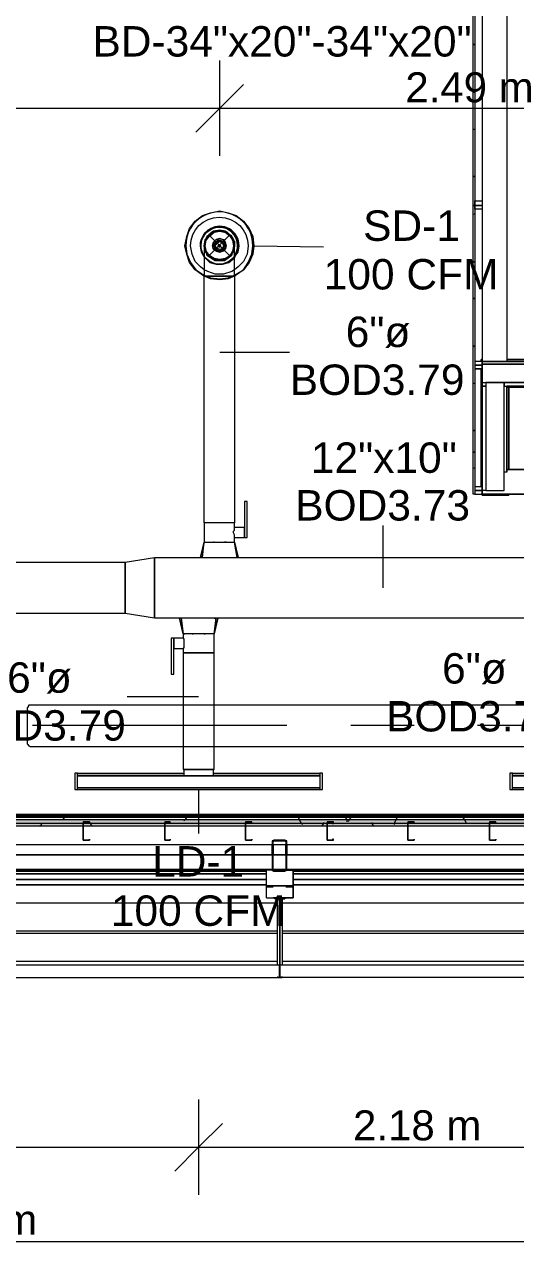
# Model space of a CAD drawing. Header units: metres. Extents: x -2 to 237, y -8 to 52.
# Drawn here: x 28.62 to 31.07, y 7.43 to 13.52 of the extents above; entities that cross this region are included whole.
import ezdxf

# ---------------------------------------------------------------- set-up
doc = ezdxf.new("R2010")
doc.units = ezdxf.units.M
doc.layers.add('HVAC - Ductos', color=5, linetype='Continuous', lineweight=0)
doc.layers.add('PDF2_Text', color=7, linetype='Continuous', lineweight=0)
doc.layers.add('PDF2_Geometry', color=7, linetype='Continuous', lineweight=0, true_color=0xaaaaaa)
doc.layers.add('PDF2_Solid Fills', color=7, linetype='Continuous', lineweight=0, true_color=0xffffff)
doc.styles.add('PDF Helvetica', font='')
doc.styles.get('PDF Helvetica').set_extended_font_data('Helvetica')

msp = doc.modelspace()

# ---------------------------------------------------------------- hatches: boundary and pattern name
at = {"layer": 'PDF2_Solid Fills', "lineweight": 0, "transparency": 33554559}
msp.add_hatch(color=256, dxfattribs=at).paths.add_polyline_path([(4.4593, 9.5227), (56.4401, 9.5227), (56.4401, 9.541), (4.4593, 9.541)])
h = msp.add_hatch(color=256, dxfattribs=at)
h.paths.add_polyline_path([(6.1562, 9.509), (6.1562, 9.5227), (4.4593, 9.5227), (4.4593, 9.509)])
h.paths.add_polyline_path([(55.7246, 9.5227), (55.7246, 9.509), (56.4538, 9.509), (56.4538, 9.5227)])
h.paths.add_polyline_path([(53.6929, 9.5227), (53.6929, 9.509), (55.72, 9.509), (55.72, 9.5227)])
h.paths.add_polyline_path([(50.8494, 9.5227), (50.8494, 9.509), (53.6883, 9.509), (53.6883, 9.5227)])
h.paths.add_polyline_path([(48.8177, 9.5227), (48.8177, 9.509), (50.8448, 9.509), (50.8448, 9.5227)])
h.paths.add_polyline_path([(45.9742, 9.5227), (45.9742, 9.509), (48.8131, 9.509), (48.8131, 9.5227)])
h.paths.add_polyline_path([(43.9425, 9.5227), (43.9425, 9.509), (45.9696, 9.509), (45.9696, 9.5227)])
h.paths.add_polyline_path([(43.1307, 9.5227), (43.1307, 9.509), (43.9379, 9.509), (43.9379, 9.5227)])
h.paths.add_polyline_path([(41.099, 9.5227), (41.099, 9.509), (43.1261, 9.509), (43.1261, 9.5227)])
h.paths.add_polyline_path([(39.0673, 9.5227), (39.0673, 9.509), (41.0944, 9.509), (41.0944, 9.5227)])
h.paths.add_polyline_path([(38.2555, 9.5227), (38.2555, 9.509), (39.0627, 9.509), (39.0627, 9.5227)])
h.paths.add_polyline_path([(36.2238, 9.5227), (36.2238, 9.509), (38.2509, 9.509), (38.2509, 9.5227)])
h.paths.add_polyline_path([(34.1921, 9.5227), (34.1921, 9.509), (36.2192, 9.509), (36.2192, 9.5227)])
h.paths.add_polyline_path([(33.3803, 9.5227), (33.3803, 9.509), (34.1875, 9.509), (34.1875, 9.5227)])
h.paths.add_polyline_path([(31.3486, 9.5227), (31.3486, 9.509), (33.3757, 9.509), (33.3757, 9.5227)])
h.paths.add_polyline_path([(28.5051, 9.5227), (28.5051, 9.509), (31.344, 9.509), (31.344, 9.5227)])
h.paths.add_polyline_path([(26.4734, 9.5227), (26.4734, 9.509), (28.5005, 9.509), (28.5005, 9.5227)])
h.paths.add_polyline_path([(23.6299, 9.5227), (23.6299, 9.509), (26.4688, 9.509), (26.4688, 9.5227)])
h.paths.add_polyline_path([(21.5982, 9.5227), (21.5982, 9.509), (23.6253, 9.509), (23.6253, 9.5227)])
h.paths.add_polyline_path([(20.7864, 9.5227), (20.7864, 9.509), (21.5936, 9.509), (21.5936, 9.5227)])
h.paths.add_polyline_path([(18.7547, 9.5227), (18.7547, 9.509), (20.7818, 9.509), (20.7818, 9.5227)])
h.paths.add_polyline_path([(16.7229, 9.5227), (16.7229, 9.509), (18.7501, 9.509), (18.7501, 9.5227)])
h.paths.add_polyline_path([(15.9112, 9.5227), (15.9112, 9.509), (16.7184, 9.509), (16.7184, 9.5227)])
h.paths.add_polyline_path([(13.8795, 9.5227), (13.8795, 9.509), (15.9066, 9.509), (15.9066, 9.5227)])
h.paths.add_polyline_path([(11.8478, 9.5227), (11.8478, 9.509), (13.8749, 9.509), (13.8749, 9.5227)])
h.paths.add_polyline_path([(11.036, 9.5227), (11.036, 9.509), (11.8432, 9.509), (11.8432, 9.5227)])
h.paths.add_polyline_path([(9.0043, 9.5227), (9.0043, 9.509), (11.0314, 9.509), (11.0314, 9.5227)])
h.paths.add_polyline_path([(6.1608, 9.5227), (6.1608, 9.509), (8.9997, 9.509), (8.9997, 9.5227)])
h = msp.add_hatch(color=256, dxfattribs=at)
h.paths.add_polyline_path([(29.8581, 9.4355), (29.9177, 9.4401), (29.8535, 9.4401), (29.8535, 9.2888), (29.8627, 9.2934), (29.8581, 9.2934)])
h.paths.add_polyline_path([(29.9223, 9.2888), (29.9268, 9.4401), (29.9223, 9.4401)])
h.paths.add_polyline_path([(29.9177, 9.2842), (29.9177, 9.2888), (29.8627, 9.2888)])

# ---------------------------------------------------------------- linework, layer by layer
at = {"layer": 'HVAC - Ductos', "lineweight": 0}
for points in [[(29.5921, 12.8615), (29.5921, 13.1), (29.5921, 13.3385)], [(29.7113, 13.2193), (29.5921, 13.1), (29.4728, 12.9808)], [(25.0791, 13.1), (29.5921, 13.1), (32.0824, 13.1), (32.9583, 13.1), (33.8527, 13.1)], [(29.6562, 12.4442), (29.6425, 12.4671), (29.6196, 12.4809), (29.6196, 12.4854), (29.5921, 12.49), (29.5599, 12.4854), (29.537, 12.4671), (29.5187, 12.4442), (29.5141, 12.412), (29.5187, 12.4396), (29.5233, 12.4442), (29.537, 12.4671), (29.5599, 12.4809), (29.5645, 12.4854), (29.5921, 12.49), (29.615, 12.4854)], [(29.5233, 12.4534), (29.537, 12.4671), (29.5507, 12.4809), (29.5691, 12.4854), (29.5921, 12.49), (29.6104, 12.4854), (29.6287, 12.4809), (29.6425, 12.4671), (29.6562, 12.4534)], [(29.5233, 12.4534), (29.537, 12.4671), (29.5507, 12.4809), (29.5599, 12.4809), (29.5599, 12.4854), (29.5645, 12.4854), (29.5691, 12.4854), (29.5921, 12.49), (29.6104, 12.4854), (29.6196, 12.4854)], [(29.5599, 12.4809), (29.5599, 12.4854), (29.5645, 12.4854)], [(29.5645, 12.4809), (29.5921, 12.4854), (29.615, 12.4809)], [(29.6242, 12.4809), (29.6425, 12.4671), (29.6196, 12.4854)], [(29.5599, 12.3433), (29.5921, 12.3387), (29.6196, 12.3433), (29.6425, 12.3616), (29.6608, 12.3846), (29.6425, 12.3616), (29.6196, 12.3433), (29.5921, 12.3387), (29.5599, 12.3433), (29.537, 12.3616), (29.5187, 12.3846), (29.5141, 12.412), (29.5187, 12.435), (29.5233, 12.4488)], [(29.5187, 12.4396), (29.5187, 12.435), (29.5141, 12.412), (29.5141, 12.4075)], [(29.5233, 12.4442), (29.5187, 12.4442), (29.5187, 12.4396), (29.5187, 12.4442), (29.5233, 12.4442), (29.5233, 12.4488)], [(29.5233, 12.3891), (29.5187, 12.412), (29.5233, 12.4396)], [(29.5233, 12.4442), (29.537, 12.4671), (29.5599, 12.4809)], [(29.6242, 12.3433), (29.6196, 12.3433), (29.615, 12.3433), (29.5921, 12.3387), (29.6104, 12.3387), (29.6287, 12.3479), (29.6425, 12.3616), (29.6562, 12.3754), (29.6654, 12.3937), (29.6654, 12.4075), (29.6654, 12.412), (29.6654, 12.435), (29.6562, 12.4488)], [(29.6562, 12.4534), (29.6425, 12.4671), (29.6287, 12.4809), (29.6196, 12.4809)], [(29.6608, 12.4396), (29.6654, 12.412), (29.6608, 12.4442), (29.6425, 12.4671)], [(29.6471, 12.4671), (29.6608, 12.4442), (29.6608, 12.4396), (29.6654, 12.412), (29.6608, 12.3891), (29.6608, 12.3846), (29.6608, 12.38)], [(29.6562, 12.4488), (29.6608, 12.4442), (29.6608, 12.4396), (29.6654, 12.435), (29.6654, 12.412), (29.6654, 12.4075)], [(29.6608, 12.4442), (29.6608, 12.4396)], [(29.5141, 12.412), (29.5141, 12.4075), (29.5141, 12.3891), (29.5141, 12.3616), (29.5141, 12.3203), (29.5141, 12.2791), (29.5141, 12.2607), (29.5187, 12.2607), (29.5233, 12.2607), (29.537, 12.2607), (29.5507, 12.2607), (29.5691, 12.2607), (29.5921, 12.2607), (29.6104, 12.2607), (29.6287, 12.2607), (29.6425, 12.2607), (29.6562, 12.2607), (29.6654, 12.2607), (29.6654, 12.3066), (29.6654, 12.3433), (29.6654, 12.3754), (29.6654, 12.3983), (29.6654, 12.412)], [(29.5233, 12.38), (29.5187, 12.3846), (29.5187, 12.3891)], [(29.5599, 12.3479), (29.537, 12.3616), (29.5233, 12.3846)], [(29.6562, 12.3846), (29.6425, 12.3616), (29.6196, 12.3479)], [(29.6654, 12.412), (29.6608, 12.3846), (29.6654, 12.412)], [(29.7617, 12.412), (30.1103, 12.4075)], [(29.6654, 12.2928), (29.6516, 12.2837), (29.6104, 12.2699), (29.5691, 12.2699), (29.5324, 12.2837), (29.5141, 12.2928)], [(29.5141, 12.2653), (29.5462, 12.2516), (29.5921, 12.247), (29.6333, 12.2516), (29.6654, 12.2653)], [(29.6654, 12.2607), (29.6333, 12.247), (29.5921, 12.2424), (29.5462, 12.247), (29.5141, 12.2607)], [(29.6654, 12.2607), (29.6562, 12.2607), (29.6425, 12.2607), (29.6287, 12.2607), (29.6104, 12.2607), (29.5921, 12.2607), (29.5691, 12.2607), (29.5507, 12.2607), (29.537, 12.2607), (29.5233, 12.2607), (29.5187, 12.2607), (29.5141, 12.2607)], [(29.5921, 11.8801), (29.9406, 11.8801)], [(29.5049, 10.8528), (29.5141, 10.9307), (29.5187, 10.9307), (29.5233, 10.9307), (29.537, 10.9307), (29.5507, 10.9307), (29.5691, 10.9307), (29.5921, 10.9307), (29.6104, 10.9307), (29.6287, 10.9307), (29.6425, 10.9307), (29.6562, 10.9307), (29.6608, 10.9307), (29.6654, 10.9307), (29.6654, 10.9536), (29.7159, 10.9536), (29.7296, 10.9536), (29.7296, 11.1325), (29.7159, 11.1325), (29.7159, 10.9536), (29.7159, 10.9582), (29.7159, 10.9628), (29.7159, 10.9674), (29.7159, 10.972), (29.7159, 10.9812), (29.7159, 10.9857), (29.7159, 10.9903), (29.7159, 10.9949), (29.7159, 10.9995), (29.7159, 11.0041), (29.6654, 11.0041), (29.6654, 11.027), (29.6562, 11.027), (29.6425, 11.027), (29.6287, 11.027), (29.6104, 11.027), (29.5921, 11.027), (29.5691, 11.027), (29.5507, 11.027), (29.537, 11.027), (29.5233, 11.027), (29.5187, 11.027), (29.5141, 11.027), (29.5141, 10.9307)], [(29.6654, 10.9536), (29.6654, 10.9582), (29.6654, 10.9674), (29.6608, 10.9766), (29.6608, 10.9857), (29.6654, 10.9903), (29.6654, 10.9995), (29.6654, 11.0041)], [(30.4084, 10.7014), (30.4084, 11.0133)], [(29.4957, 10.8528), (29.5141, 10.9307), (29.4957, 10.8528)], [(29.537, 10.9307), (29.5416, 10.9307)], [(29.5875, 10.9307), (29.5921, 10.9307)], [(29.6562, 10.9307), (29.6608, 10.9307)], [(29.6654, 10.8528), (29.6746, 10.8528), (29.6792, 10.8528), (29.6838, 10.8528), (29.6654, 10.9307), (29.6838, 10.8528)], [(29.6792, 10.8528), (29.6654, 10.9307)], [(29.5003, 10.8528), (29.4957, 10.8528), (29.5003, 10.8528), (29.5049, 10.8528), (29.5141, 10.8528)], [(29.5187, 10.8528), (29.537, 10.8528), (29.5416, 10.8528), (29.5462, 10.8528), (29.5553, 10.8528), (29.5691, 10.8528), (29.5737, 10.8528), (29.5783, 10.8528), (29.6012, 10.8528), (29.6058, 10.8528), (29.6104, 10.8528), (29.6242, 10.8528), (29.6333, 10.8528), (29.6379, 10.8528), (29.6471, 10.8528), (29.6608, 10.8528)], [(29.5645, 10.4721), (29.5599, 10.4721), (29.5553, 10.4721), (29.5507, 10.4721), (29.5416, 10.4721), (29.5233, 10.4721), (29.5049, 10.4721), (29.4865, 10.4721), (29.4682, 10.4721), (29.4499, 10.4721), (29.4316, 10.4721), (29.4224, 10.4721), (29.4178, 10.4721), (29.4132, 10.4721), (29.4086, 10.4721), (29.4086, 10.4491), (29.3628, 10.4491), (29.349, 10.4491), (29.349, 10.2703), (29.3628, 10.2703), (29.3628, 10.4491), (29.3628, 10.4445), (29.3628, 10.4354), (29.3628, 10.4308), (29.3628, 10.4262), (29.3628, 10.4171), (29.3628, 10.4125), (29.3628, 10.4079), (29.3628, 10.4033), (29.3628, 10.3987), (29.4086, 10.3987), (29.4086, 10.3757), (29.4132, 10.3757), (29.4224, 10.3757), (29.4316, 10.3757), (29.4499, 10.3757), (29.4682, 10.3757), (29.4865, 10.3757), (29.5049, 10.3757), (29.5233, 10.3757), (29.5416, 10.3757), (29.5507, 10.3757), (29.5599, 10.3757), (29.5645, 10.3757), (29.5645, 10.4721), (29.5737, 10.55), (29.5691, 10.55), (29.5599, 10.55), (29.5416, 10.55), (29.5324, 10.55), (29.5279, 10.55), (29.5187, 10.55), (29.5095, 10.55), (29.5049, 10.55)], [(29.4362, 10.55), (29.4316, 10.55), (29.4132, 10.55), (29.404, 10.55), (29.3948, 10.55), (29.3902, 10.55), (29.3948, 10.55)], [(29.3902, 10.55), (29.4086, 10.4721), (29.3902, 10.55)], [(29.3994, 10.55), (29.4086, 10.4721)], [(29.4682, 10.55), (29.4636, 10.55), (29.4545, 10.55), (29.4453, 10.55), (29.4407, 10.55)], [(29.5003, 10.55), (29.4957, 10.55), (29.4728, 10.55)], [(29.5645, 10.55), (29.5691, 10.55)], [(29.4086, 10.4491), (29.4132, 10.4445), (29.4132, 10.4354), (29.4132, 10.4308), (29.4132, 10.4217), (29.4132, 10.4125), (29.4132, 10.4033), (29.4086, 10.3987)], [(29.4865, 10.1557), (29.1288, 10.1557)], [(28.8812, 9.7429), (28.8812, 9.752), (28.8812, 9.7704), (28.8812, 9.775), (29.4132, 9.775)], [(29.4132, 9.7704), (28.8812, 9.7704)], [(28.8812, 9.7475), (28.8812, 9.752), (28.8812, 9.7566)], [(29.5599, 9.7933), (29.5645, 9.7933)], [(29.5599, 9.775), (30.092, 9.775), (30.092, 9.7704), (30.092, 9.752), (30.092, 9.7429)], [(30.092, 9.7704), (29.5599, 9.7704)], [(30.092, 9.7566), (30.092, 9.752), (30.092, 9.7475)], [(31.0551, 9.7429), (31.0551, 9.752), (31.0551, 9.7704), (31.0551, 9.775), (31.587, 9.775)], [(31.587, 9.7704), (31.0551, 9.7704)], [(31.0551, 9.7475), (31.0551, 9.752), (31.0551, 9.7566)], [(30.092, 9.7199), (30.092, 9.7107), (30.092, 9.6924), (28.8812, 9.6924), (30.092, 9.6924)], [(28.8812, 9.6924), (28.8812, 9.7107), (28.8812, 9.7199)], [(28.8812, 9.7062), (28.8812, 9.7107), (28.8812, 9.7153)], [(29.4865, 9.6924), (29.4865, 9.4723)], [(30.092, 9.7153), (30.092, 9.7107), (30.092, 9.7062)], [(32.2704, 9.7199), (32.2704, 9.7107), (32.2704, 9.6924), (31.0551, 9.6924), (32.2704, 9.6924)], [(31.0551, 9.6924), (31.0551, 9.7107), (31.0551, 9.7199)], [(31.0551, 9.7062), (31.0551, 9.7107), (31.0551, 9.7153)]]:
    msp.add_lwpolyline(points, dxfattribs=at)
for points in [[(29.5141, 11.027), (29.5141, 12.2607), (29.5049, 12.2653), (29.4682, 12.2928), (29.4407, 12.3295), (29.427, 12.3708), (29.4178, 12.412), (29.427, 12.458), (29.4407, 12.4992), (29.4682, 12.5359), (29.5049, 12.5634), (29.5462, 12.5771), (29.5921, 12.5863), (29.6333, 12.5771), (29.6746, 12.5634), (29.7113, 12.5359), (29.7388, 12.4992), (29.7571, 12.458), (29.7617, 12.412), (29.7571, 12.3708), (29.7388, 12.3295), (29.7113, 12.2928), (29.6746, 12.2653), (29.6654, 12.2607), (29.6654, 11.027), (29.6562, 11.027), (29.6425, 11.027), (29.6287, 11.027), (29.6104, 11.027), (29.5921, 11.027), (29.5691, 11.027), (29.5507, 11.027), (29.537, 11.027), (29.5233, 11.027), (29.5187, 11.027)], [(29.6562, 12.3846), (29.6425, 12.3616), (29.6196, 12.3479), (29.5921, 12.3433), (29.5645, 12.3479), (29.5416, 12.3616), (29.5233, 12.3846), (29.5187, 12.412), (29.5233, 12.4396), (29.5416, 12.4625), (29.5645, 12.4809), (29.5921, 12.4854), (29.6196, 12.4809), (29.6425, 12.4625), (29.6562, 12.4396), (29.6608, 12.412)], [(29.6608, 12.3937), (29.6562, 12.3754), (29.6425, 12.3616), (29.6287, 12.3479), (29.6104, 12.3433), (29.5921, 12.3387), (29.5737, 12.3433), (29.5553, 12.3479), (29.537, 12.3616), (29.5279, 12.3754), (29.5187, 12.3937), (29.5187, 12.412), (29.5187, 12.4304), (29.5279, 12.4488), (29.537, 12.4671), (29.5553, 12.4763), (29.5737, 12.4854), (29.5921, 12.4854), (29.6104, 12.4854), (29.6287, 12.4763), (29.6425, 12.4671), (29.6562, 12.4488), (29.6608, 12.4304), (29.6654, 12.412)], [(29.6242, 12.4809), (29.6196, 12.4854), (29.615, 12.4854), (29.6196, 12.4854)], [(29.5599, 12.4304), (29.5553, 12.412), (29.5599, 12.4304), (29.5737, 12.4442), (29.5921, 12.4488), (29.6104, 12.4442), (29.6196, 12.4304), (29.6242, 12.412), (29.6196, 12.4304), (29.6058, 12.4442), (29.5921, 12.4488), (29.5737, 12.4442)], [(29.5691, 12.4258), (29.5645, 12.412), (29.5691, 12.4304), (29.5829, 12.4396), (29.5967, 12.4396), (29.6104, 12.4304), (29.615, 12.412), (29.6104, 12.4258), (29.5967, 12.435), (29.5829, 12.435)], [(29.6058, 12.3983), (29.5921, 12.3937), (29.5783, 12.3983), (29.5691, 12.412), (29.5783, 12.4258), (29.5921, 12.435), (29.6058, 12.4258), (29.6104, 12.412)], [(29.4957, 12.412), (29.5003, 12.38), (29.5141, 12.3571), (29.5003, 12.38)], [(29.537, 12.3616), (29.5187, 12.3846), (29.5141, 12.412), (29.5141, 12.4075), (29.5187, 12.3937), (29.5233, 12.3754), (29.537, 12.3616), (29.5507, 12.3479), (29.5691, 12.3387), (29.5921, 12.3387), (29.5645, 12.3433), (29.5599, 12.3433)], [(29.6379, 12.3295), (29.6058, 12.3203), (29.5737, 12.3203), (29.5416, 12.3295), (29.5187, 12.3525), (29.5141, 12.3571), (29.5187, 12.3525), (29.5141, 12.3616), (29.5187, 12.3525), (29.5416, 12.3341), (29.5737, 12.3203), (29.6058, 12.3203), (29.6379, 12.3341), (29.6608, 12.3525), (29.6654, 12.3616), (29.6608, 12.3525), (29.6379, 12.3341), (29.6058, 12.3203), (29.5737, 12.3203), (29.5416, 12.3341), (29.5187, 12.3525), (29.5416, 12.3295), (29.5737, 12.3203), (29.6058, 12.3203), (29.6379, 12.3295), (29.6654, 12.3525), (29.6654, 12.3571), (29.6654, 12.3525)], [(29.6196, 12.3983), (29.6242, 12.412), (29.6196, 12.3937), (29.6104, 12.3846), (29.5921, 12.38), (29.5737, 12.3846), (29.5599, 12.3937), (29.5553, 12.412), (29.5599, 12.3983), (29.5737, 12.3846), (29.5921, 12.38), (29.6058, 12.3846)], [(29.6104, 12.3983), (29.615, 12.412), (29.6104, 12.3983), (29.5967, 12.3891), (29.5829, 12.3891), (29.5691, 12.3983), (29.5645, 12.412), (29.5691, 12.3983), (29.5829, 12.3891), (29.5967, 12.3891)], [(29.5921, 12.4075), (29.5967, 12.412), (29.5921, 12.4075), (29.5875, 12.4075), (29.5829, 12.412), (29.5875, 12.4166), (29.5921, 12.4166), (29.5967, 12.412), (29.5921, 12.4166), (29.5875, 12.4166), (29.5875, 12.412), (29.5875, 12.4075)], [(29.5645, 10.9307), (29.5599, 10.9307)], [(29.6242, 10.9307), (29.6196, 10.9307), (29.615, 10.9307), (29.6196, 10.9307)], [(29.1197, 10.8298), (29.2665, 10.8528), (29.2665, 10.55), (29.1197, 10.573)], [(31.3073, 10.55), (29.2665, 10.55), (29.2665, 10.8528), (31.3073, 10.8528)], [(29.1197, 10.573), (26.7577, 10.573), (26.7577, 10.8298), (29.1197, 10.8298)], [(29.5829, 10.55), (29.5645, 10.4721), (29.5829, 10.55), (29.5783, 10.55)], [(29.4132, 10.4721), (29.4178, 10.4721)], [(29.4545, 10.4721), (29.459, 10.4721)], [(29.5141, 10.4721), (29.5187, 10.4721)], [(29.5645, 10.3757), (29.5599, 10.3757), (29.5507, 10.3757), (29.5416, 10.3757), (29.5233, 10.3757), (29.5049, 10.3757), (29.4865, 10.3757), (29.4682, 10.3757), (29.4499, 10.3757), (29.4316, 10.3757), (29.4224, 10.3757), (29.4132, 10.3757), (29.4086, 10.3757), (29.4086, 9.7933), (29.4132, 9.7933), (29.4224, 9.7933), (29.4316, 9.7933), (29.4499, 9.7933), (29.4682, 9.7933), (29.4865, 9.7933), (29.5049, 9.7933), (29.5233, 9.7933), (29.5416, 9.7933), (29.5507, 9.7933), (29.5599, 9.7933), (29.5645, 9.7933)], [(28.8674, 9.6924), (28.8812, 9.6924), (28.8812, 9.775), (28.8674, 9.775)], [(28.8812, 9.7612), (30.092, 9.7612), (28.8812, 9.7612), (30.092, 9.7612), (30.092, 9.7016), (28.8812, 9.7016)], [(29.4132, 9.7612), (29.4224, 9.7612), (29.4316, 9.7612), (29.4499, 9.7612), (29.4682, 9.7612), (29.4865, 9.7612), (29.5049, 9.7612), (29.5233, 9.7612), (29.537, 9.7612), (29.5507, 9.7612), (29.5599, 9.7612), (29.5599, 9.7933), (29.5507, 9.7933), (29.537, 9.7933), (29.5233, 9.7933), (29.5049, 9.7933), (29.4865, 9.7933), (29.4682, 9.7933), (29.4499, 9.7933), (29.4316, 9.7933), (29.4224, 9.7933), (29.4132, 9.7933)], [(30.1057, 9.6924), (30.1057, 9.775), (30.092, 9.775), (30.092, 9.6924)], [(31.0413, 9.6924), (31.0551, 9.6924), (31.0551, 9.775), (31.0413, 9.775)], [(31.0551, 9.7612), (32.2704, 9.7612), (31.0551, 9.7612), (32.2704, 9.7612), (32.2704, 9.7016), (31.0551, 9.7016)]]:
    msp.add_lwpolyline(points, close=True, dxfattribs=at)
for points in [[(29.6654, 12.2653), (29.6746, 12.2699), (29.7113, 12.2928), (29.7342, 12.3295), (29.7526, 12.3708), (29.7571, 12.412, 1.014006), (29.4224, 12.412), (29.427, 12.3708), (29.4453, 12.3295), (29.4728, 12.2928), (29.5049, 12.2699), (29.5141, 12.2653)], [(29.5141, 12.2928), (29.4957, 12.3066), (29.4682, 12.3341), (29.4545, 12.3708), (29.4453, 12.412, -0.994592), (29.7342, 12.412), (29.7296, 12.3708), (29.7113, 12.3341), (29.6838, 12.3066), (29.6654, 12.2928)]]:
    msp.add_lwpolyline(points, format="xyb", dxfattribs=at)
msp.add_lwpolyline([(29.6654, 12.3571), (29.6838, 12.38), (29.6884, 12.412, 1.018637), (29.4957, 12.412), (29.5003, 12.38), (29.5141, 12.3616, -1.353201), (29.6838, 12.412), (29.6792, 12.38), (29.6654, 12.3616, 1.353201), (29.4957, 12.412, -1.420108)], format="xyb", close=True, dxfattribs=at)
at = {"layer": 'HVAC - Ductos', "color": 252, "lineweight": 0, "true_color": 0x939598}
for points in [[(29.4865, 8.1423), (29.4865, 7.9037), (29.4865, 7.6653)], [(29.6058, 8.023), (29.4865, 7.9037), (29.3673, 7.7845)], [(5.1014, 7.9037), (6.6928, 7.9037), (8.9309, 7.9037), (11.0635, 7.9037), (13.3337, 7.9037), (16.0626, 7.9037), (18.0301, 7.9037), (20.259, 7.9037), (22.4558, 7.9037), (23.7537, 7.9037), (24.8545, 7.9037), (27.1017, 7.9037), (29.4865, 7.9037), (31.665, 7.9037), (32.9583, 7.9037), (34.2701, 7.9037), (36.577, 7.9037)], [(5.1014, 7.4314), (14.5491, 7.4314), (23.7537, 7.4314), (32.9583, 7.4314), (42.163, 7.4314), (51.3722, 7.4314), (56.2108, 7.4314)]]:
    msp.add_lwpolyline(points, dxfattribs=at)
at = {"layer": 'PDF2_Geometry', "lineweight": 0}
for points in [[(56.408, 23.3686), (56.408, 21.8782), (55.3485, 21.8782), (55.3485, 21.8644), (56.408, 21.8644), (56.408, 9.5548), (4.4593, 9.5548)], [(56.408, 21.8644), (56.4538, 21.8644), (56.4401, 21.8644), (56.4217, 21.8644), (56.4217, 9.5548), (56.4217, 9.541), (4.4593, 9.541)], [(34.5819, 21.7543), (34.5819, 17.512), (34.5957, 17.512), (34.5957, 21.7543), (34.6874, 21.7543), (34.6874, 17.512), (34.5957, 17.512), (34.5957, 21.7543), (34.5819, 21.7543), (34.5819, 17.512), (34.5819, 16.0535), (31.0275, 16.0535), (31.0275, 17.512), (31.0275, 21.7543), (31.0275, 17.512), (30.9037, 17.512), (30.9037, 11.8342), (30.867, 11.8342), (30.867, 11.8158), (30.867, 11.7975), (30.9037, 11.7975), (30.867, 11.7975), (30.867, 11.3801), (30.867, 11.2059)], [(31.0275, 15.9298), (31.0275, 11.8342)], [(30.867, 13.421), (30.8578, 13.4164)], [(30.867, 13.1826), (30.8578, 13.178)], [(30.867, 12.9945), (30.8578, 12.9945)], [(30.867, 12.7606), (30.8578, 12.756)], [(30.9037, 12.5955), (30.867, 12.5955), (30.867, 12.6139), (30.867, 12.6368), (30.9037, 12.6368)], [(30.9037, 12.6139), (30.867, 12.6139), (30.9037, 12.6139)], [(30.867, 12.5726), (30.8578, 12.568)], [(30.867, 12.3341), (30.8578, 12.3295)], [(30.867, 12.1506), (30.8578, 12.146)], [(30.867, 11.9121), (30.8578, 11.9076)], [(30.867, 11.1692), (30.8578, 11.1692), (30.8578, 11.3801), (30.8578, 11.8342)], [(30.9037, 11.2059), (30.9037, 11.7975), (30.9037, 11.2059), (30.867, 11.2059), (30.867, 11.1876), (30.9037, 11.1876), (30.867, 11.1876), (30.867, 11.1692), (30.9037, 11.1692), (31.0275, 11.1692), (30.9037, 11.1692), (30.9037, 11.7104), (30.9221, 11.7104), (30.9221, 11.1876), (30.9037, 11.1876), (30.9037, 11.7104), (30.9037, 11.7058), (30.9037, 11.7104), (30.9037, 11.8342), (30.9037, 11.8204), (34.6874, 11.8204)], [(30.9037, 11.8158), (30.867, 11.8158), (30.9037, 11.8158)], [(34.6874, 11.8342), (30.9037, 11.8342), (30.9037, 11.8434), (30.9037, 11.8342), (30.9037, 11.8434), (30.8991, 11.8434), (30.8991, 11.8342), (30.8991, 11.8434), (30.9037, 11.8434), (30.9037, 11.8342)], [(31.0275, 11.8342), (30.9037, 11.8342)], [(30.9037, 11.8342), (34.7058, 11.8342)], [(31.0275, 11.8342), (34.5819, 11.8342)], [(34.7058, 11.8342), (31.0275, 11.8342)], [(30.867, 11.7241), (30.8578, 11.7241)], [(34.5819, 11.7104), (31.0275, 11.7104), (34.5819, 11.7104), (31.0275, 11.7104), (31.0275, 11.5636), (31.0275, 11.7104), (31.0367, 11.7104), (31.0367, 11.293), (31.0367, 11.7104), (31.0275, 11.7104), (31.0275, 11.2793), (31.0275, 11.293), (31.0275, 11.7104), (31.0275, 11.2793), (31.0138, 11.2793), (31.0138, 11.7104), (31.0275, 11.7104), (31.0275, 11.293)], [(34.5819, 11.7104), (31.0275, 11.7104), (34.5819, 11.7104)], [(34.5727, 11.7058), (31.0275, 11.7058), (34.5727, 11.7058)], [(30.867, 11.4902), (30.8578, 11.4856)], [(30.867, 11.3022), (30.8578, 11.2976)], [(34.5819, 11.293), (31.0275, 11.293), (34.5819, 11.293)], [(4.4593, 9.4172), (56.5456, 9.4172), (56.5456, 9.4401), (56.5456, 9.5089), (56.5456, 9.5548), (56.5456, 9.8483), (56.5456, 10.252), (56.5456, 10.6601), (56.5456, 11.0637)], [(32.7337, 10.1143), (28.6427, 10.1143), (28.6381, 10.1143), (28.6335, 10.1097), (28.6335, 10.1052), (28.6289, 10.1006), (28.6289, 10.096), (28.6289, 10.0914), (28.6289, 9.9355), (28.6289, 9.9263), (28.6289, 9.9217), (28.6335, 9.9172), (28.6335, 9.9126), (28.6381, 9.9126), (28.6427, 9.908), (32.7337, 9.908)], [(28.9454, 10.1143), (28.7344, 10.1143)], [(32.4309, 10.1143), (28.9454, 10.1143)], [(29.9268, 10.0134), (28.6564, 10.0134)], [(30.5643, 10.0134), (30.2479, 10.0134)], [(32.1512, 10.0134), (30.8808, 10.0134)], [(28.7344, 9.908), (28.9454, 9.908)], [(28.9454, 9.908), (32.4309, 9.908)], [(23.8546, 9.5548), (32.8575, 9.5548)], [(23.8546, 9.5548), (32.8575, 9.5548)], [(23.8546, 9.5548), (32.8575, 9.5548)], [(30.9404, 9.5227), (30.5323, 9.5227), (30.1287, 9.5227), (29.7204, 9.5227), (29.3169, 9.5227), (28.9087, 9.5227), (28.5051, 9.5227)], [(30.9404, 9.5089), (30.5323, 9.5089), (30.1287, 9.5089), (29.7204, 9.5089), (29.3169, 9.5089), (28.9087, 9.5089), (28.5051, 9.5089)], [(31.344, 9.5227), (30.945, 9.5227)], [(31.344, 9.5089), (30.945, 9.5089)], [(29.8535, 9.3668), (29.8535, 9.4172)], [(29.8581, 9.4172), (29.8581, 9.3668)], [(29.9223, 9.4264), (29.9268, 9.431)], [(29.9223, 9.3668), (29.9223, 9.4172)], [(29.9268, 9.4172), (29.9268, 9.3668)], [(29.8535, 9.3576), (29.8581, 9.3622)], [(29.8581, 9.2888), (29.8259, 9.2888)], [(29.8259, 9.1513), (29.8259, 9.1558), (29.8259, 9.2017), (29.8259, 9.2063), (29.8259, 9.2109), (29.8259, 9.2155), (29.8259, 9.2842), (29.8259, 9.2888)], [(29.8581, 9.2888), (29.8259, 9.2888)], [(29.8259, 9.1513), (29.8259, 9.1558), (29.8259, 9.2017), (29.8259, 9.2063), (29.8259, 9.2109), (29.8259, 9.2155), (29.8259, 9.2842), (29.8259, 9.2888)], [(5.3444, 9.1467), (5.3582, 9.1467), (5.3444, 9.1467), (5.3444, 8.8165), (5.3398, 8.8165), (8.4126, 8.8165), (8.4081, 8.8165), (11.4855, 8.8165), (11.4763, 8.8165), (14.5537, 8.8165), (14.5491, 8.8165), (17.6219, 8.8165), (17.6173, 8.8165), (20.6901, 8.8165), (20.6855, 8.8165), (23.7583, 8.8165), (23.7537, 8.8165), (26.8265, 8.8165), (26.8219, 8.8165), (29.8947, 8.8165), (29.8901, 8.8165), (32.9629, 8.8165), (32.9583, 8.8165), (36.0312, 8.8165)], [(26.8219, 8.7522), (29.8947, 8.7522), (29.8947, 8.7568), (29.8947, 8.7614), (29.8947, 8.7706), (29.8947, 8.7843), (29.8947, 8.8027), (29.8947, 8.8165), (29.8947, 9.1467), (29.8901, 9.1467), (29.8764, 9.1467), (29.8901, 9.1467), (29.8947, 9.1467), (29.9039, 9.1467), (29.9177, 9.1467), (29.9085, 9.1467), (29.9177, 9.1467), (29.9039, 9.1467), (29.9039, 8.8165), (32.9492, 8.8165)], [(26.8357, 9.1467), (26.8357, 8.8165), (29.881, 8.8165), (29.881, 9.1467)], [(29.8259, 9.1513), (29.8673, 9.1513)], [(29.8259, 9.1513), (29.8673, 9.1513)], [(29.8673, 9.1513), (29.8581, 9.1513)], [(29.8673, 9.1513), (29.8581, 9.1513)], [(29.8673, 9.1513), (29.8673, 9.1467)], [(29.8673, 9.1513), (29.8673, 9.1467)], [(29.8673, 9.1467), (29.881, 9.1467)], [(29.8718, 9.1467), (29.8673, 9.1467), (29.8718, 9.1467)], [(29.9085, 9.1467), (29.9177, 9.1467), (29.8673, 9.1467)], [(29.8673, 9.1467), (29.881, 9.1467)], [(29.8718, 9.1467), (29.8673, 9.1467), (29.8718, 9.1467)], [(29.9085, 9.1467), (29.9177, 9.1467), (29.8673, 9.1467)], [(29.881, 9.1467), (29.8764, 9.1467)], [(29.881, 9.1467), (29.8764, 9.1467)], [(29.8901, 9.1467), (29.8901, 8.8165)], [(29.8947, 9.1467), (29.9039, 9.1467)], [(29.881, 9.1237), (26.8357, 9.1237)], [(32.9492, 9.1237), (29.9039, 9.1237)], [(26.8357, 8.9861), (29.881, 8.9861)], [(29.881, 8.9724), (26.8357, 8.9724)], [(29.9039, 8.9861), (32.9492, 8.9861)], [(32.9492, 8.9724), (29.9039, 8.9724)], [(26.8357, 8.8348), (29.881, 8.8348)], [(29.9039, 8.8348), (32.9492, 8.8348)], [(32.9629, 8.7522), (29.8901, 8.7522), (29.8901, 8.7568), (29.8901, 8.7614), (29.8901, 8.7706), (29.8901, 8.7843), (29.8901, 8.8027), (29.8901, 8.8165), (29.8947, 8.8165)], [(29.881, 8.7568), (29.881, 8.7522), (29.8901, 8.7522), (29.8901, 8.7568)], [(29.8947, 8.7568), (29.8947, 8.7522), (29.9039, 8.7522), (29.9039, 8.7568)]]:
    msp.add_lwpolyline(points, dxfattribs=at)
for points in [[(30.8578, 13.6962), (30.867, 13.6962), (30.867, 12.6139), (30.8578, 12.6139)], [(30.8578, 12.6139), (30.867, 12.6139), (30.867, 11.3801), (30.8578, 11.3801)], [(30.9037, 11.8204), (30.9037, 11.7287), (34.5957, 11.7287), (34.5957, 11.8204)], [(31.4403, 11.8434), (31.0275, 11.8434)], [(30.8991, 11.7975), (30.8991, 11.2059)], [(30.9221, 11.7104), (30.9037, 11.7104), (30.9037, 11.7287), (30.9221, 11.7287)], [(30.9037, 11.7104), (30.9037, 11.1692)], [(31.0138, 11.7287), (30.9221, 11.7287), (30.9221, 11.1876), (31.0138, 11.1876)], [(31.0138, 11.7287), (31.0138, 11.7104), (34.5819, 11.7104), (34.5819, 11.7287)], [(30.8578, 11.3801), (30.867, 11.3801), (30.867, 11.1692), (30.8578, 11.1692)], [(30.9037, 11.1692), (30.9037, 11.1646), (30.9037, 11.1692), (30.8991, 11.1692), (30.9037, 11.1692), (31.0275, 11.1692), (31.0138, 11.1692), (30.9221, 11.1692)], [(31.0367, 11.1646), (30.9037, 11.1646), (31.0367, 11.1646), (31.0367, 11.1692)], [(31.0275, 11.1692), (34.5819, 11.1692)], [(23.8546, 9.5686), (32.8575, 9.5686)], [(23.8546, 9.5594), (32.8575, 9.5594)], [(28.9408, 9.5319), (28.9087, 9.5319), (28.9087, 9.5273), (28.9087, 9.4401), (28.9408, 9.4401), (28.9408, 9.4447), (28.9408, 9.4401), (28.9087, 9.4401), (28.9087, 9.5273), (28.9408, 9.5273), (28.9408, 9.5227)], [(29.3444, 9.5319), (29.3169, 9.5319), (29.3169, 9.5273), (29.3169, 9.4401), (29.3444, 9.4401), (29.3444, 9.4447), (29.3444, 9.4401), (29.3169, 9.4401), (29.3169, 9.5273), (29.3444, 9.5273), (29.3444, 9.5227)], [(29.7526, 9.5319), (29.725, 9.5319), (29.7204, 9.5319), (29.7204, 9.5273), (29.7204, 9.4401), (29.725, 9.4401), (29.7526, 9.4401), (29.7526, 9.4447), (29.7526, 9.4401), (29.725, 9.4401), (29.7204, 9.4401), (29.7204, 9.5273), (29.725, 9.5273), (29.7526, 9.5273), (29.7526, 9.5227)], [(30.1607, 9.5319), (30.1287, 9.5319), (30.1287, 9.5273), (30.1287, 9.4401), (30.1607, 9.4401), (30.1607, 9.4447), (30.1561, 9.4447), (30.1561, 9.4401), (30.1287, 9.4401), (30.1287, 9.5273), (30.1561, 9.5273), (30.1561, 9.5227), (30.1607, 9.5227)], [(30.5643, 9.5319), (30.5369, 9.5319), (30.5323, 9.5319), (30.5323, 9.5273), (30.5323, 9.4401), (30.5369, 9.4401), (30.5643, 9.4401), (30.5643, 9.4447), (30.5643, 9.4401), (30.5369, 9.4401), (30.5323, 9.4401), (30.5323, 9.5273), (30.5369, 9.5273), (30.5643, 9.5273), (30.5643, 9.5227)], [(30.9725, 9.5319), (30.9404, 9.5319), (30.9404, 9.5273), (30.9404, 9.4401), (30.9725, 9.4401), (30.9725, 9.4447), (30.9725, 9.4401), (30.9404, 9.4401), (30.9404, 9.5273), (30.9725, 9.5273), (30.9725, 9.5227)], [(29.8535, 9.2934), (29.8535, 9.2888), (29.8627, 9.2842), (29.9177, 9.2842), (29.9268, 9.2888), (29.9268, 9.2934), (29.9268, 9.431), (29.9268, 9.4355), (29.9177, 9.4401), (29.8627, 9.4401), (29.8535, 9.4355), (29.8535, 9.431)], [(29.9177, 9.2888), (29.8627, 9.2888), (29.8581, 9.2934), (29.8581, 9.431), (29.8627, 9.4355), (29.9177, 9.4355), (29.9223, 9.431), (29.9223, 9.2934)], [(29.8535, 9.3668), (28.4317, 9.3668)], [(29.9223, 9.3668), (29.8901, 9.3668), (29.8581, 9.3668), (29.8901, 9.3668)], [(31.3853, 9.3668), (29.9268, 9.3668)], [(29.8259, 9.2842), (28.3537, 9.2842)], [(29.8259, 9.2704), (28.3537, 9.2704)], [(29.8535, 9.2934), (28.4317, 9.2934)], [(29.8901, 9.2934), (29.8581, 9.2934)], [(29.959, 9.1513), (29.9177, 9.1513), (29.9223, 9.1513), (29.9268, 9.1513), (29.9223, 9.1513), (29.9177, 9.1513), (29.8673, 9.1513), (29.8581, 9.1513), (29.8673, 9.1513), (29.9177, 9.1513), (29.9223, 9.1513), (29.9268, 9.1513), (29.9223, 9.1513), (29.9177, 9.1513), (29.959, 9.1513), (29.959, 9.1558), (29.959, 9.2017), (29.959, 9.2063), (29.959, 9.2109), (29.959, 9.2155), (29.959, 9.2842), (29.959, 9.2888), (29.9223, 9.2888), (29.959, 9.2888), (29.959, 9.2842), (29.959, 9.2155), (29.959, 9.2109), (29.959, 9.2063), (29.959, 9.2017), (29.959, 9.1558)], [(29.9223, 9.2934), (29.8901, 9.2934)], [(31.3853, 9.2934), (29.9268, 9.2934)], [(31.4219, 9.2842), (29.959, 9.2842)], [(31.4219, 9.2704), (29.959, 9.2704)], [(28.3537, 9.2155), (29.8259, 9.2155), (28.3537, 9.2155), (26.8908, 9.2155)], [(29.8259, 9.243), (28.3537, 9.243)], [(29.8259, 9.2109), (29.959, 9.2109)], [(29.8581, 9.2063), (29.8259, 9.2063)], [(29.959, 9.2063), (29.9223, 9.2063)], [(31.4219, 9.243), (29.959, 9.243)], [(32.8942, 9.2155), (31.4219, 9.2155), (29.959, 9.2155), (31.4219, 9.2155)], [(29.8673, 9.1467), (29.8673, 9.1513)], [(29.9177, 9.1513), (29.9177, 9.1467)], [(29.9177, 9.1513), (29.9177, 9.1467)], [(29.8901, 9.1237), (29.8947, 9.1237)], [(29.8947, 8.9861), (29.8901, 8.9861)], [(29.8901, 8.9724), (29.8947, 8.9724)], [(29.8947, 8.8348), (29.8901, 8.8348)]]:
    msp.add_lwpolyline(points, close=True, dxfattribs=at)
at = {"layer": 'PDF2_Geometry', "color": 8, "lineweight": 0, "true_color": 0x808080}
msp.add_lwpolyline([(29.6516, 12.458), (29.615, 12.4854), (29.5691, 12.4854), (29.5279, 12.458), (29.5141, 12.412), (29.5279, 12.3662), (29.5691, 12.3387), (29.615, 12.3387), (29.6516, 12.3662), (29.6654, 12.412)], close=True, dxfattribs=at)
for points in [[(29.537, 12.4671), (29.6425, 12.3616)], [(29.6425, 12.4671), (29.537, 12.3616)]]:
    msp.add_lwpolyline(points, dxfattribs=at)
at = {"layer": 'PDF2_Geometry', "color": 254, "lineweight": 0, "true_color": 0xeaeaea}
for points in [[(28.7023, 9.5181), (28.6931, 9.5089)], [(28.817, 9.541), (28.8078, 9.5548)], [(28.9545, 9.5089), (28.9454, 9.5227), (28.9408, 9.5319)], [(29.427, 9.5548), (29.4178, 9.541), (29.4132, 9.5365)], [(30.0048, 9.5181), (30.0002, 9.5227), (29.9911, 9.541), (29.9865, 9.5502)], [(30.1103, 9.5273), (30.1103, 9.5227), (30.1011, 9.5089)], [(30.2295, 9.5319), (30.2295, 9.541), (30.2204, 9.5548)], [(30.2479, 9.5548), (30.2387, 9.541), (30.2341, 9.5319)], [(30.3626, 9.5089), (30.3534, 9.5227), (30.3534, 9.5273)], [(30.4772, 9.5502), (30.4726, 9.541), (30.4635, 9.5227), (30.4635, 9.5181)], [(30.8257, 9.5227), (30.8166, 9.541), (30.8074, 9.5548)]]:
    msp.add_lwpolyline(points, dxfattribs=at)
at = {"layer": 'PDF2_Geometry', "color": 254, "lineweight": 0, "true_color": 0xd2d2d2}
msp.add_lwpolyline([(28.9271, 9.4401), (28.9316, 9.4401)], dxfattribs=at)

# ---------------------------------------------------------------- texts
at = {"layer": 'PDF2_Text', "lineweight": 0, "attachment_point": 4, "style": 'PDF Helvetica'}
for s, insert, char_height in [('BD-34"x20"-34"x20"', (28.9556, 13.4338), 0.15205), ('2.49 m', (30.5196, 13.2038), 0.15017), ('SD-1', (30.3086, 12.5119), 0.15205), ('100 CFM', (30.1114, 12.2688), 0.15205), ('6"ø', (30.2215, 11.9799), 0.15205), ('BOD3.79', (29.9417, 11.7414), 0.15205), ('12"x10"', (30.0472, 11.3515), 0.15205), ('BOD3.73', (29.9692, 11.1131), 0.15205), ('6"ø', (30.7031, 10.2967), 0.15205), ('6"ø', (28.5291, 10.2508), 0.15205), ('BOD3.79', (30.4233, 10.0582), 0.15205), ('BOD3.79', (28.2493, 10.0123), 0.15205), ('LD-1', (29.2538, 9.3335), 0.15205), ('100 CFM', (29.0474, 9.0859), 0.15205)]:
    msp.add_mtext(s, dxfattribs=dict(at, insert=insert, char_height=char_height))
at = {"layer": 'PDF2_Text', "color": 252, "lineweight": 0, "true_color": 0x939598, "char_height": 0.15017, "attachment_point": 4, "style": 'PDF Helvetica'}
for s, insert in [('2.18 m', (30.2582, 8.012)), ('9.20 m', (28.0384, 7.5396))]:
    msp.add_mtext(s, dxfattribs=dict(at, insert=insert))

doc.saveas('drawing.dxf')
